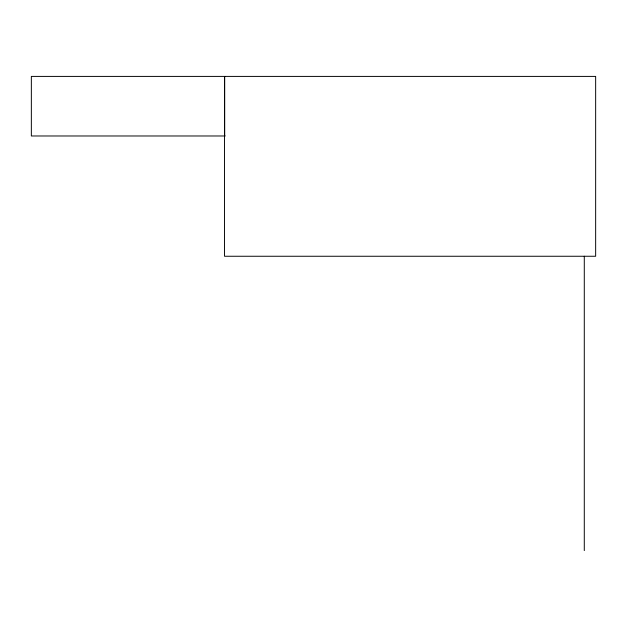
<?xml version="1.0" encoding="UTF-8"?>
<svg xmlns="http://www.w3.org/2000/svg" width="627" height="627" viewBox="0 0 627 627"><rect width="100%" height="100%" fill="white"/><g stroke="black" fill="none" stroke-linecap="round" stroke-linejoin="round"><path stroke-width="0.94" d="M225.179 135.981L31.35 135.981L31.35 76.408L595.65 76.408L595.65 256.255L224.529 256.255L224.529 76.408M584.286 256.255L584.286 550.592M224.693 76.408L224.693 135.981"/></g></svg>
